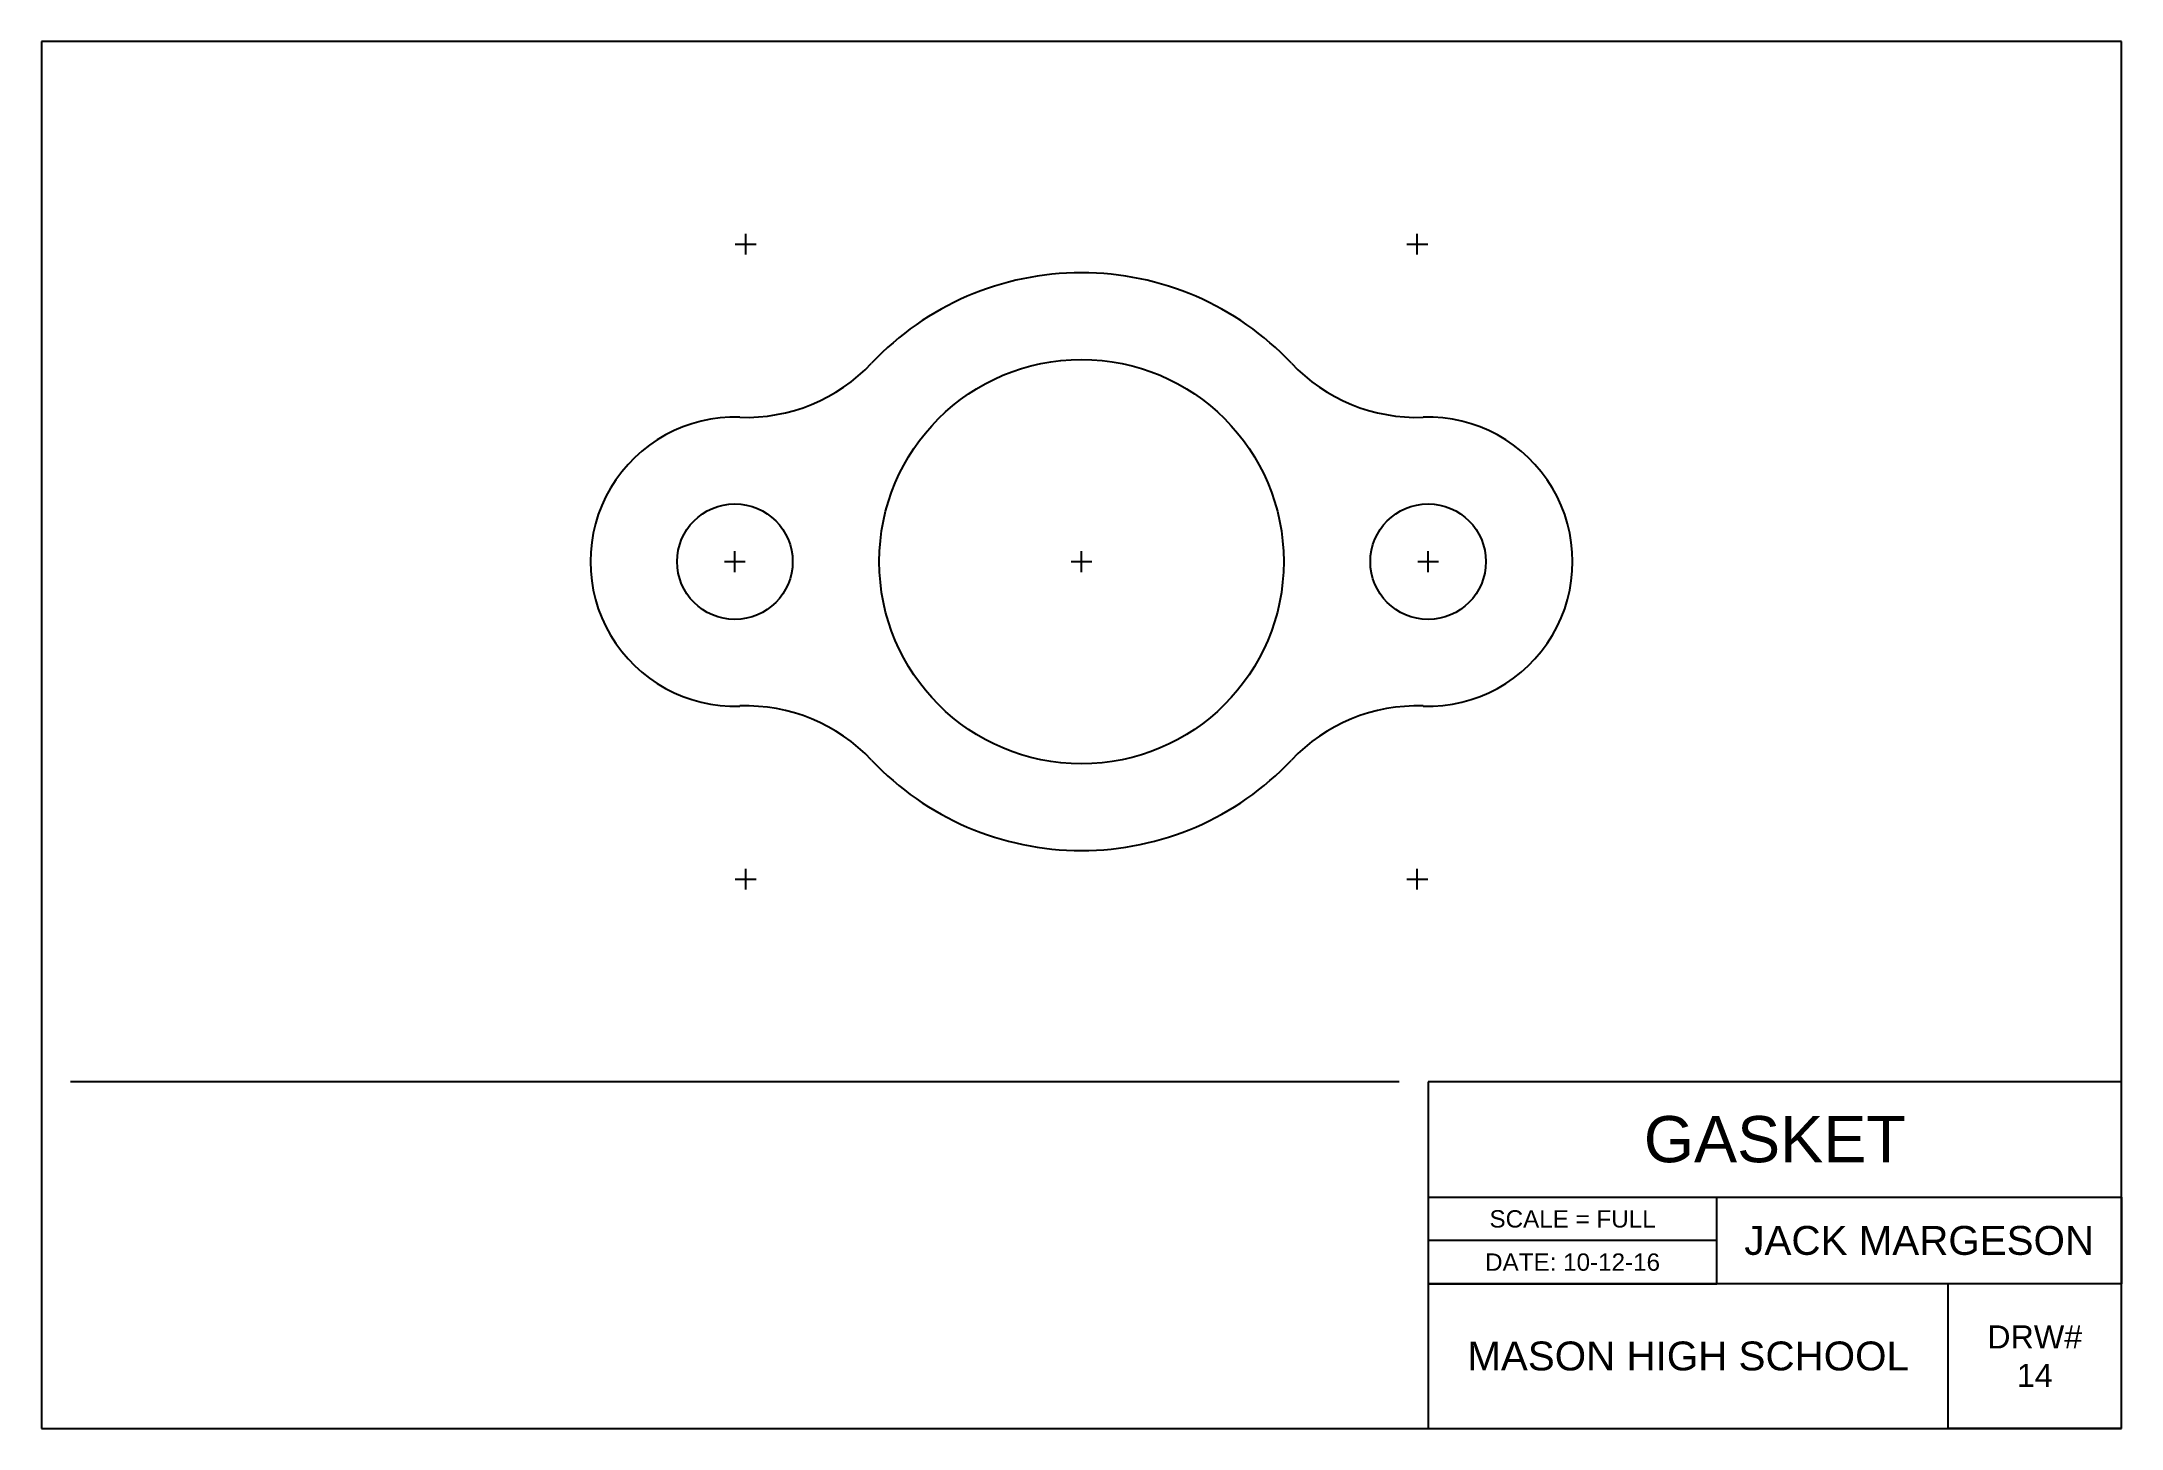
# Model space of a CAD drawing. Header units: inches. Extents: x 0 to 18, y 0 to 12.
import ezdxf

# ---------------------------------------------------------------- set-up
doc = ezdxf.new("R2010")
doc.units = ezdxf.units.IN
doc.header["$MEASUREMENT"] = 0
doc.styles.get("Standard").update_dxf_attribs({"font": 'arial.ttf'})

msp = doc.modelspace()

# ---------------------------------------------------------------- linework, layer by layer
for p, q in [((18, 12), (0, 12)), ((0, 12), (0, 0)), ((18, 0), (18, 12)), ((11.75, 3), (0.25, 3)), ((18, 3), (12, 3)), ((12, 3), (12, 0)), ((12, 3), (12, 2)), ((18, 0), (18, 3)), ((12, 2), (18, 2)), ((14.5, 1.25), (14.5, 2)), ((18, 2), (18, 1.25)), ((14.5, 1.625), (12, 1.625)), ((18, 1.25), (12, 1.25)), ((12, 1.25), (14.5, 1.25)), ((16.5, 0), (16.5, 1.25)), ((0, 0), (18, 0)), ((18, 0), (16.5, 0))]:
    msp.add_line(p, q)
at = {"color": 3}
for p, q in [((6.094, 10.158), (6.094, 10.338)), ((11.906, 10.158), (11.906, 10.338)), ((6.004, 10.248), (6.184, 10.248)), ((11.816, 10.248), (11.996, 10.248)), ((6, 7.41), (6, 7.59)), ((9, 7.41), (9, 7.59)), ((12, 7.41), (12, 7.59)), ((5.91, 7.5), (6.09, 7.5)), ((8.91, 7.5), (9.09, 7.5)), ((11.91, 7.5), (12.09, 7.5)), ((6.004, 4.752), (6.184, 4.752)), ((6.094, 4.662), (6.094, 4.842)), ((11.816, 4.752), (11.996, 4.752)), ((11.906, 4.662), (11.906, 4.842))]:
    msp.add_line(p, q, dxfattribs=at)
for centre, radius in [((9, 7.5), 1.75), ((6, 7.5), 0.5), ((12, 7.5), 0.5)]:
    msp.add_circle(centre, radius)
for centre, radius, start, end in [((9, 7.5), 2.5, 43.401, 136.599), ((6.094, 10.248), 1.5, 268.0464, 316.599), ((11.906, 10.248), 1.5, 223.401, 271.9536), ((6, 7.5), 1.25, 88.0464, 271.9536), ((12, 7.5), 1.25, 268.0464, 91.9536), ((6.094, 4.752), 1.5, 43.401, 91.9536), ((11.906, 4.752), 1.5, 88.0464, 136.599), ((9, 7.5), 2.5, 223.401, 316.599)]:
    msp.add_arc(centre, radius, start, end)

# ---------------------------------------------------------------- texts
at = {"attachment_point": 5}
for s, width, insert, char_height in [('GASKET', 6, (15, 2.5), 0.4), ('SCALE = FULL', 2.5, (13.25, 1.812), 0.15), ('JACK MARGESON', 3.5, (16.25, 1.625), 0.25), ('DATE: 10-12-16', 2.5, (13.25, 1.438), 0.15), ('MASON HIGH SCHOOL', 4.5, (14.25, 0.625), 0.25), ('DRW#\\P14', 1.5, (17.25, 0.625), 0.2)]:
    msp.add_mtext_dynamic_manual_height_columns(s, width=width, gutter_width=1, heights=[0], dxfattribs=dict(at, insert=insert, char_height=char_height))

doc.saveas('drawing.dxf')
